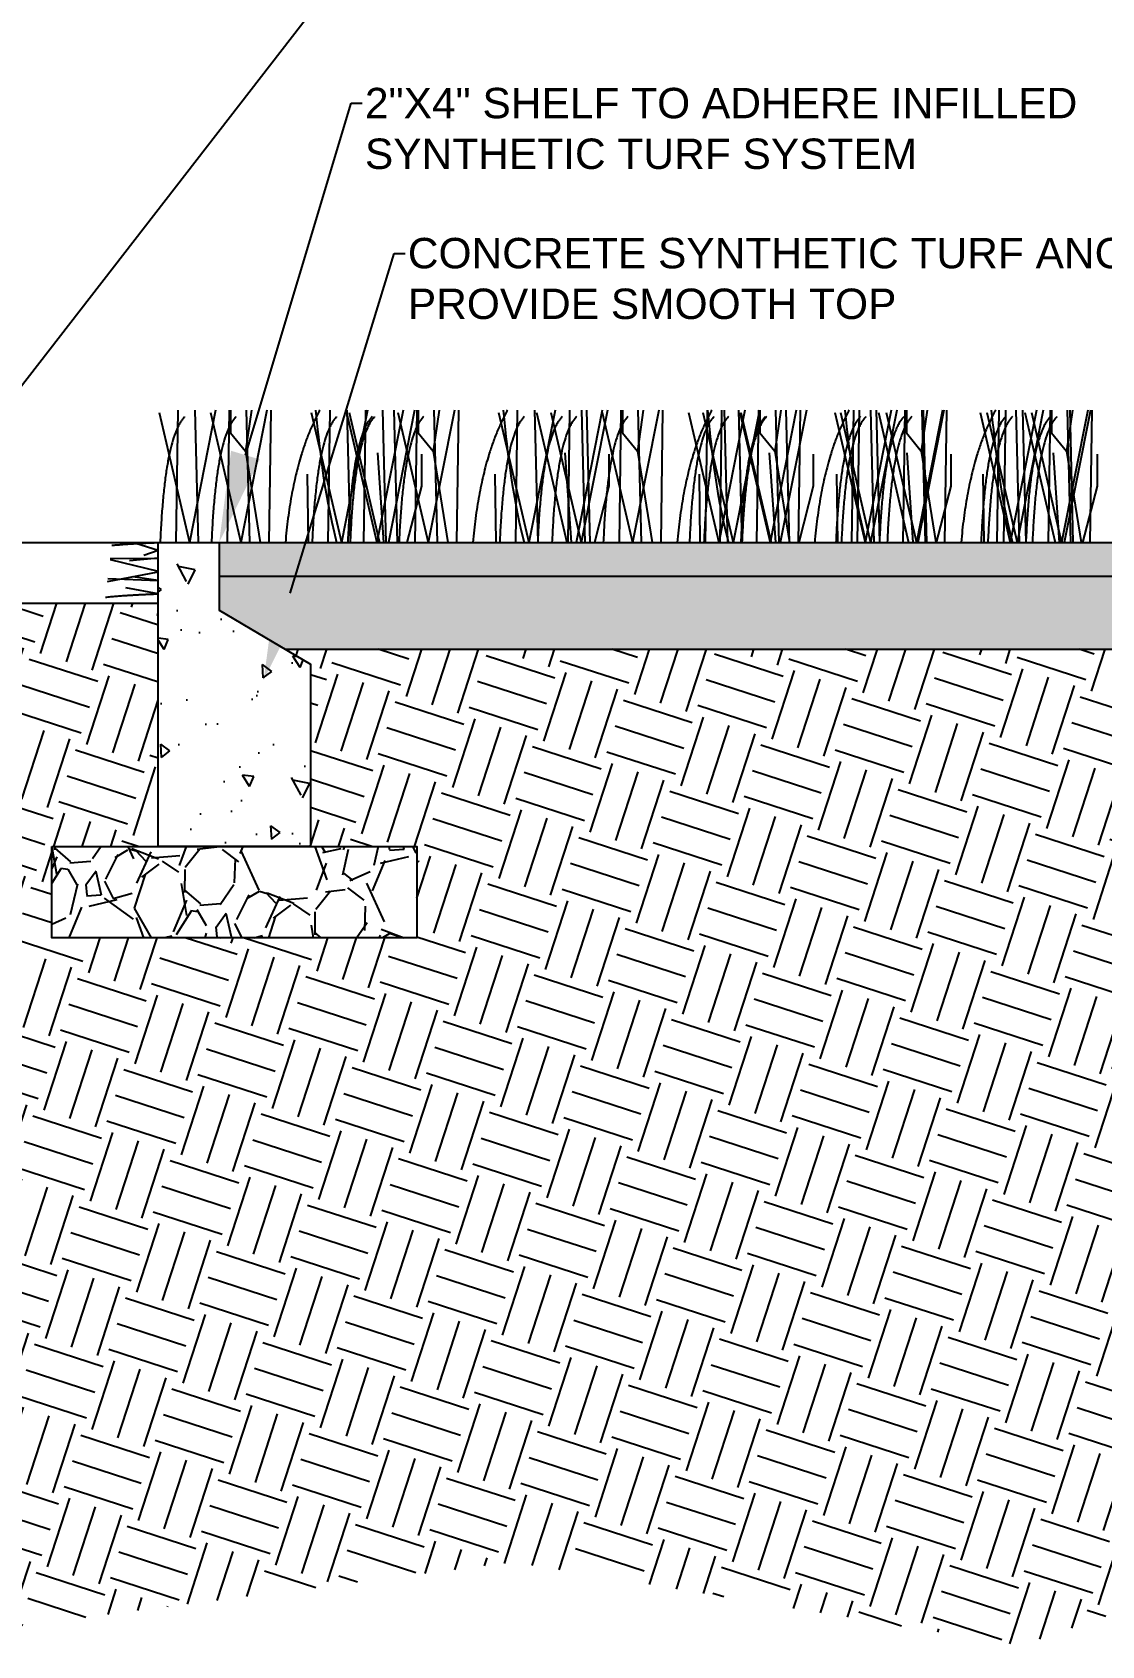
# Model space of a CAD drawing. Header units: inches. Extents: x 0 to 21.9, y 0 to 8.2.
# Drawn here: x 16.453 to 18.445, y 3.244 to 6.249 of the extents above; entities that cross this region are included whole.
import ezdxf
from ezdxf import colors
from ezdxf.entities.mleader import LeaderData, LeaderLine
from ezdxf.math import Vec2, Vec3

# ---------------------------------------------------------------- set-up
doc = ezdxf.new("R2010")
doc.units = ezdxf.units.IN
doc.header["$LTSCALE"] = 0.25
doc.header["$MEASUREMENT"] = 0
doc.layers.add('detail', color=7, linetype='Continuous')
doc.styles.add('Annotative', font='arial.ttf')

msp = doc.modelspace()

# ---------------------------------------------------------------- hatches: boundary and pattern name
at = {"layer": 'detail'}
h = msp.add_hatch(dxfattribs=at)
h.set_pattern_fill('AR-SAND', color=256, angle=90)
h.set_pattern_definition([(127.5, (-10424.12224234795, 921.677400719378), (-0.1091457897436001, -0.003568286799262349), [0, -0.08610107633000613, 0, -0.09629725642171738, 0, -0.09204884805017102]), (97.5, (-10424.12224234795, 921.677400719378), (-0.1598617195899818, 0.1002497889390285), [0, -0.04644926486224013, 0, -0.0776042595869134, 0, -0.02973885860082448]), (57.49999999999999, (-10424.12224234795, 921.6077268220847), (-0.0003205596056195757, 0.17640195140864), [0, -0.0283227224769757, 0, -0.1019618009171125, 0, -0.1331167956417858]), (47.5, (-10424.12224234795, 921.6077268220847), (-0.0497163229009112, 0.1702833791039086), [0, -0.01416136123848785, 0, -0.06684162504566264, 0, -0.0764713506878344])])
h.paths.add_polyline_path([(15.61137426652884, 5.299011315141541), (12.80742474129282, 5.299011315141541), (12.78481660018541, 5.235940193106528), (15.61137426652884, 5.235940193106642)])
h.paths.add_polyline_path([(16.9622633745107, 5.299011315141541), (16.80092861056208, 5.299011315141541), (16.80092861056208, 5.235940193106528), (16.94298368247608, 5.235940193106528)])
h.paths.add_polyline_path([(19.60487813579628, 5.299011315141541), (16.9622633745107, 5.299011315141541), (16.94298368247608, 5.235940193106528), (19.58226999468887, 5.235940193106528)])
h = msp.add_hatch(dxfattribs=at)
h.set_pattern_fill('AR-CONC', color=256, scale=0.59, angle=72)
h.set_pattern_definition([(122, (-10424.12224234795, 921.677400719378), (0.09402157296525296, 0.2215009449327103), [0.02506560939212349, -0.2757217033133584]), (67.00000000000001, (-10424.12224234795, 921.677400719378), (-0.2534145643484543, 0.03358116303169883), [0.02005248751369879, -0.2205773626506867]), (172.45144446, (-10424.11440721715, 921.6958591312351), (-0.1593929891537131, 0.2550821064455987), [0.02130249007001272, -0.2343273907701399]), (118.1842, (-10424.18581251101, 921.6980559174488), (0.1628308437190306, 0.3221293594262565), [0.03759841408818523, -0.4135825549700375]), (168.63563549, (-10424.17224326672, 921.7249000169163), (-0.2130962533668744, 0.397686124676787), [0.03195375315225786, -0.3514912840064202]), (63.18416398999999, (-10424.18581251101, 921.6980559174488), (-0.2130962532704743, 0.3976861244277837), [0.03007873127054819, -0.3308660443102381]), (92.99999999999996, (-10424.15959237121, 921.7246771994609), (0.189618909608687, 0.148146528503899), [0.02506560939212349, -0.2757217033133583]), (38.00000000000001, (-10424.15959237121, 921.7246771994609), (-0.2053609011584746, 0.1522285656828498), [0.02005248751369879, -0.2205773626506867]), (143.45144474, (-10424.14379079552, 921.7370227434167), (-0.01574199180407649, 0.30037509170056), [0.02130248940159648, -0.23432739077014]), (109.5, (-10424.12224234795, 921.677400719378), (-0.1045547617472493, 0.03824496236359817), [0, -0.2179036976488602, 0, -0.2239194439029699, 0, -0.2214128829637575]), (79.5, (-10424.12224234795, 921.677400719378), (-0.09819531717332429, 0.1243501271076018), [0, -0.1276675038372156, 0, -0.2128905757704355, 0, -0.08438755162014908]), (39.5, (-10424.1452728938, 921.6065199875668), (0.06230012513844721, 0.1673465198456542), [0, -0.0835520313070783, 0, -0.2606823376780843, 0, -0.3459054096113042]), (29.49999999999999, (-10424.15560049284, 921.5747349060371), (0.02841067894980217, 0.1957046405852269), [0, -0.1086176406992018, 0, -0.1731198088682663, 0, -0.2456429720428102])])
edge = h.paths.add_edge_path()
edge.add_line((15.72466515643599, 5.185720425233597), (15.72466515643599, 5.298897018455277))
edge.add_spline(control_points=[(15.72466515643599, 5.298897018455221), (15.72296168279671, 5.298955335428871), (15.7212461693466, 5.299011315142336)], knot_values=[0.8484146146022165, 0.8484146146022165, 0.8484146146022165, 0.8559017352187417, 0.8559017352187417, 0.8559017352187417], degree=2, periodic=0)
edge.add_line((15.72124616937207, 5.299011315141541), (15.6113742665283, 5.299011315141541))
edge.add_line((15.61137426652884, 5.299011315141541), (15.61137426652884, 5.172869071071892))
edge.add_line((15.61137426652884, 5.172869071071857), (15.44143793166699, 5.072429535325701))
edge.add_line((15.44143793166721, 5.072429535325653), (15.44143793166721, 4.732556865601945))
edge.add_line((15.44143793166721, 4.732556865601935), (15.72466515643697, 4.732556865601935))
edge.add_line((15.72466515643599, 4.732556865601935), (15.72466515643599, 5.185720425233546))
edge = h.paths.add_edge_path()
edge.add_line((16.97086494542371, 5.072429535325653), (16.80092861056186, 5.172869071071809))
edge.add_line((16.80092861056208, 5.172869071071857), (16.80092861056208, 5.299011315141506))
edge.add_line((16.80092861056208, 5.299011315141541), (16.69105670771831, 5.299011315141541))
edge.add_spline(control_points=[(16.6910567077425, 5.299011315142336), (16.6893411942924, 5.298955335428871), (16.68763772065311, 5.298897018455221)], knot_values=[0.8484146146022165, 0.8484146146022165, 0.8484146146022165, 0.8559017352187417, 0.8559017352187417, 0.8559017352187417], degree=2, periodic=0)
edge.add_line((16.68763772065311, 5.298897018455221), (16.68763772065311, 5.18572042523354))
edge.add_line((16.68763772065311, 5.185720425233597), (16.68763772065311, 4.732556865601985))
edge.add_line((16.68763772065311, 4.732556865601935), (16.97086494542287, 4.732556865601935))
edge.add_line((16.97086494542371, 4.732556865601935), (16.97086494542371, 5.072429535325643))
h = msp.add_hatch(dxfattribs=at)
h.set_pattern_fill('GRAVEL', color=252, scale=4.5, angle=26)
h.set_pattern_definition([(254.012787504, (-10424.06902833964, 921.9869621692877), (-0.8271681813587778, -2.955902073254729), [0.03429383212046162, -3.395095509633054]), (210.969740728, (-10424.07847366015, 921.9539946542749), (2.637537009435456, 1.570019996937036), [0.05884929263532983, -5.82607812570259]), (158.510447078, (-10424.12893333385, 921.923711682126), (3.520237059265695, -1.402745349473746), [0.04149539411923729, -4.108049267843034]), (293.273689006, (-10424.19034923223, 921.8228553360605), (-2.005748930800104, 4.693875759703875), [0.05359061275302974, -5.305469653543354]), (318.833654178, (-10424.16917431513, 921.773625511973), (-2.486446593079449, 2.19056589346833), [0.05254983767016834, -5.202441099323014]), (23.27368900599996, (-10424.1296146552, 921.7390346709756), (-4.693875759703878, -2.005748930800102), [0.05359061275302975, -5.305469653543355]), (63.69424046669999, (-10424.08038483111, 921.7602095880735), (-1.860958647545002, -3.743722617249248), [0.07087084386795968, -7.016207820045616]), (98.25532837489996, (-10424.04897764075, 921.8237411297878), (-0.854594594570047, 5.822545731725794), [0.06690937299782755, -6.624030347565419]), (147.429565615, (-10424.05858480358, 921.889957214366), (-3.285509319178049, 2.084444205528565), [0.05377210475866221, -5.323444261881527]), (201.2363583090001, (-10424.10390023519, 921.9189047055033), (2.631915918383433, 1.000063919874026), [0.06138916109617508, -3.008067511822329]), (248.397437798, (-10424.16112068654, 921.896668571526), (-1.520109219517604, -3.861086487293063), [0.07938949743008214, -7.859566109603925]), (164.814074834, (-10423.96241622189, 921.9311896207719), (-2.274203217199951, 0.5924404412711225), [0.02709660349822495, -2.682575424196607]), (197.46923439, (-10423.98856674834, 921.938287663885), (3.201871995446425, 0.9944428288220044), [0.05155112183018522, -5.10357340268474]), (251, (-10424.03774036152, 921.9228123075578), (0.111742778991778, -0.2291066490355888), [0.03604884961874742, -0.3244405546336688]), (229.198590514, (-10424.06718696043, 921.9424831109126), (0.9220476871944501, 1.016927193030129), [0.01941301708561364, -1.921881836039373]), (317.801409486, (-10424.07987214249, 921.9277879169122), (-0.5643349860109, 0.5755771681150857), [0.02745397961043942, -1.345248775316782]), (56.96375653209999, (-10424.05953359863, 921.9093469631682), (0.463834389123256, 0.7934416350465662), [0.04459018968157395, -1.441745700967117]), (187.565051177, (-10424.03522445139, 921.9467279784302), (0.569956077062994, -0.005621091052026511), [0.03224312539951621, -0.7738356876772908]), (42.389540334, (-10424.21275399894, 921.8629771050969), (1.955838153380673, 1.804747737024674), [0.04516907780628084, -4.471750210911097]), (96.34617594189994, (-10424.17939300755, 921.8934287099772), (0.3127439727673242, -2.967144255359703), [0.03789435821534714, -3.751533496870272]), (319.198590514, (-10424.05757300719, 921.9925493082374), (-1.016927193030128, 0.9220476871944511), [0.03882577926672498, -1.902469073858262]), (9.610459666000029, (-10424.02818261919, 921.9671789441119), (-2.626294827331396, -0.4301078428110292), [0.04516907780628085, -4.471750210910996]), (5.443954780000027, (-10424.14347347596, 921.7209309826948), (-1.369018803161603, -0.1005005968877178), [0.04355808135179045, -2.134346940936025]), (320.775140569, (-10424.10011184538, 921.7250634283914), (-2.374703814087664, 1.961459244432718), [0.03649671682927583, -3.613180335222193]), (92.80140948639998, (-10423.9435391617, 921.7645600869917), (-0.1005005968877204, 1.369018803161583), [0.03882577926672498, -1.902469073858262]), (43.3540246363, (-10423.94543675182, 921.8033395845962), (-2.531415321495711, -2.369082723035618), [0.04272989662384123, -4.230248196725717]), (95.44395478039998, (-10424.05580141973, 921.7098061252857), (0.1005005968877127, -1.369018803161582), [0.02177904067589523, -2.156125981611921]), (127.309932474, (-10423.95728556065, 921.7578555202522), (-0.6760777650027396, 0.8046838171506381), [0.01299758057190892, -1.286765450721643]), (191.963756532, (-10423.96516376609, 921.768193424914), (0.799062726098589, 0.1061216879397475), [0.05254983767016834, -0.9984483497284783]), (212.009005957, (-10424.01657223484, 921.7573002015674), (2.179323711364269, 1.346534438953461), [0.04869950516303587, -4.821244173210735]), (329.690067526, (-10424.04947674853, 921.888727364755), (-0.4525922070191708, 0.3464705190794209), [0.0367628371296695, -0.8823084162335842]), (19.15722658699996, (-10424.01773908312, 921.8701739891901), (4.118298591588851, 1.441413944789135), [0.06418342425030858, -6.354147944050072]), (86.9453959009, (-10423.95711013749, 921.891236484467), (-0.134227143199915, -2.050717659216363), [0.02624394793805559, -2.598158528940793]), (116, (-10423.95571165515, 921.9174432218298), (-0.3408494280273898, 0.1173638700438187), [0.01529427013756687, -0.2396102321552143]), (146.256437164, (-10424.02450665119, 921.7619385454586), (1.698626049084919, -1.156775427282088), [0.03541235307652233, -3.505834167684519]), (74.0127875042, (-10424.0539532501, 921.7816093488135), (0.8271681813587667, 2.955902073254716), [0.0685876642409232, -3.36080167751259]), (25.99999999999999, (-10424.03506260908, 921.8475443788392), (0.1173638700438187, 0.3408494280273897), [0.06627517059612315, -0.1886293316966582]), (351.3048464690001, (-10423.97549488033, 921.876597501377), (3.073265943298553, -0.4863187533313181), [0.04030397047552083, -3.990090094908514]), (280.0546040990001, (-10423.93565416584, 921.8705044642328), (0.2178644669315299, -1.028169375134207), [0.03711460534283354, -1.818618182620968]), (233.645975364, (-10423.92917444275, 921.833959822208), (-3.235598541758608, -4.414179291199972), [0.06042893583603819, -5.982474635502111]), (201.42607874, (-10423.96499513335, 921.7852921072259), (-3.09012921645463, -1.223549477857602), [0.06392979427052725, -6.329042599449244])])
h.paths.add_polyline_path([(15.61137426652884, 5.172869071071857), (15.61137426652884, 5.235940193106642), (12.78481660018541, 5.235940193106528), (12.73611169046443, 5.100065541128372), (15.48819602847969, 5.100065541128372)])
h.paths.add_polyline_path([(19.58226999468887, 5.235940193106528), (16.80092861056208, 5.235940193106528), (16.80092861056208, 5.172869071071857), (16.92410684860941, 5.100065541128372), (19.53356508496789, 5.100065541128372)])
h = msp.add_hatch(dxfattribs=at)
h.set_pattern_fill('EARTH', color=22, scale=9.5, angle=72)
h.set_pattern_definition([(72, (-10424.12224234795, 921.677400719378), (-0.08637545919333173, 0.1695213836306643), [0.1345329317656345, -0.1345329317656345]), (72, (-10424.17022300598, 921.6929905802101), (-0.08637545919333173, 0.1695213836306643), [0.1345329317656345, -0.1345329317656345]), (72, (-10424.21820366401, 921.708580441042), (-0.08637545919333173, 0.1695213836306643), [0.1345329317656345, -0.1345329317656345]), (162, (-10424.22900059641, 921.7297706139959), (-0.1695213836306643, -0.08637545919333167), [0.1345329317656346, -0.1345329317656346]), (162, (-10424.21341073558, 921.7777512720254), (-0.1695213836306643, -0.08637545919333167), [0.1345329317656346, -0.1345329317656346]), (162, (-10424.19782087475, 921.8257319300549), (-0.1695213836306643, -0.08637545919333167), [0.1345329317656346, -0.1345329317656346])])
h.paths.add_polyline_path([(19.51323891793207, 5.043360562351579), (19.38298050905676, 5.100065541128372), (16.92410684860941, 5.100065541128372), (16.97086494542371, 5.072429535325653), (16.97086494542371, 4.732556865601935), (17.16912400276259, 4.732556865601935), (17.16912400276259, 4.562620530740076), (16.48937866331424, 4.562620530740076), (16.48937866331424, 4.732556865601935), (16.68763772065311, 4.732556865601935), (16.68763772065311, 5.185720425233597), (15.72466515643599, 5.185720425233597), (15.72466515643599, 4.732556865601935), (15.92292421377486, 4.732556865601935), (15.92292421377486, 4.562620530740076), (15.24317887432834, 4.562620530740076), (15.24317887432834, 4.732556865601935), (15.44143793166721, 4.732556865601935), (15.44143793166721, 5.072429535325653), (15.48819602847969, 5.100065541128372), (12.73611169046443, 5.100065541128372), (12.28518917283826, 3.842103243264517), (12.99074876634721, 3.313518654934995), (14.50428070532642, 3.399332062680827), (15.32544905392523, 3.399332062680827), (16.35057009657929, 3.27061066338453), (17.34885765938041, 3.399332062680827), (18.29347319381621, 3.243793490585034), (18.89290860270329, 3.448051620251334), (19.08684485922412, 3.566212538125313), (18.85036774643912, 3.745813902013509), (19.08264256734172, 3.842103243264517)])
h = msp.add_hatch(dxfattribs=at)
h.set_pattern_fill('GRAVEL', color=252, scale=4.5, angle=72)
h.set_pattern_definition([(300.012787504, (-10424.30795666322, 921.9307191258449), (1.551698706237442, -2.64835711186861), [0.03429383212046162, -3.395095509633054]), (256.969740728, (-10424.29080308851, 921.9010235706154), (0.7028092898753533, 2.987912878413424), [0.05884929263532982, -5.826078125702588]), (204.510447078, (-10424.30407157608, 921.8436895989265), (3.454412698835296, 1.557817824722536), [0.04149539411923729, -4.108049267843034]), (339.273689006, (-10424.27418466012, 921.7294499938426), (-4.769801935619298, 1.817825050961673), [0.05359061275302976, -5.305469653543357]), (4.833654178000018, (-10424.22406235489, 921.7104840451016), (-3.302992171018063, -0.2669050618787214), [0.05254983767016832, -5.202441099323011]), (69.27368900599996, (-10424.17169933733, 921.7149120657378), (-1.817825050961674, -4.769801935619296), [0.05359061275302975, -5.305469653543356]), (109.6942404667, (-10424.15273338858, 921.7650343709735), (1.400278178420176, -3.939269874712362), [0.07087084386795968, -7.016207820045617]), (144.2553283749, (-10424.17661688744, 921.8317595302557), (-4.782040172589396, 3.429936224895122), [0.06690937299782758, -6.624030347565423]), (193.429565615, (-10424.23092244857, 921.8708462730785), (-3.78173022841005, -0.9154210025431427), [0.05377210475866222, -5.323444261881529]), (247.2363583090001, (-10424.28322427495, 921.8583576965725), (1.10889664260126, 2.587944644172584), [0.0613891610961751, -3.008067511822329]), (294.397437798, (-10424.30697760426, 921.8017502319303), (1.721476589509859, -3.775611109924987), [0.07938949743008214, -7.859566109603926]), (210.814074834, (-10424.19377824932, 921.9686665976703), (-2.005960289689239, -1.224381176662723), [0.02709660349822495, -2.682575424196607]), (243.46923439, (-10424.21704983633, 921.9547861982558), (1.508864876842087, 2.994031996898478), [0.05155112183018521, -5.103573402684739]), (297, (-10424.2400766586, 921.9086635753627), (0.2424285879385063, -0.07876982315115191), [0.03604884961874742, -0.3244405546336688]), (275.198590514, (-10424.27468197677, 921.9011459529851), (-0.09100806012125413, 1.369682585994922), [0.01941301708561363, -1.921881836039372]), (3.80140948600003, (-10424.27292300675, 921.8818128571348), (-0.806055586966725, -0.006119118484966352), [0.02745397961043942, -1.345248775316782]), (102.9637565320999, (-10424.24552935504, 921.8836330183373), (-0.2485477064235645, 0.8848254101178933), [0.04459018968157393, -1.441745700967117]), (233.565051177, (-10424.25553245448, 921.9270865906117), (0.3999682342408322, 0.4060873527258925), [0.0322431253995162, -0.7738356876772907]), (88.389540334, (-10424.31860950418, 921.7412042761305), (0.0604124676959909, 2.660595348838692), [0.04516907780628083, -4.471750210911095]), (142.3461759419, (-10424.31734006364, 921.7863556272376), (2.351635174719847, -1.836182406417383), [0.03789435821534715, -3.751533496870273]), (5.19859051400002, (-10424.30401817206, 921.9428405552419), (-1.369682585994923, -0.0910080601212527), [0.03882577926672497, -1.902469073858261]), (55.61045966600003, (-10424.26535198036, 921.9463584952771), (-1.514983995327148, -2.187976409931742), [0.04516907780628083, -4.471750210910993]), (51.44395478000002, (-10424.16830377966, 921.6923669857767), (-0.8787062916328398, -1.054603293390305), [0.04355808135179046, -2.134346940936025]), (6.775140568999983, (-10424.14115489268, 921.7264293704578), (-3.060563583079535, -0.345674885029885), [0.03649671682927583, -3.613180335222193]), (138.8014094864, (-10424.06080188589, 921.8664950179701), (-1.054603293390293, 0.878706291632824), [0.03882577926672498, -1.902469073858262]), (89.3540246363, (-10424.09001569882, 921.8920685084876), (-0.0542933492109602, -3.466650935805413), [0.04272989662384123, -4.230248196725717]), (141.4439547804, (-10424.09939909924, 921.7477050098802), (1.054603293390287, -0.8787062916328291), [0.02177904067589523, -2.156125981611921]), (173.309932474, (-10424.06552807528, 921.8519493026938), (-1.048484174905248, 0.07265070466611592), [0.01299758057190892, -1.286765450721644]), (237.963756532, (-10424.07843720291, 921.8534635079719), (0.4787380573919912, 0.6485159406644002), [0.05254983767016833, -0.9984483497284781]), (258.009005957, (-10424.10631259694, 921.8089162815418), (0.545269643573057, 2.503055702536392), [0.04869950516303587, -4.821244173210735]), (15.69006752599999, (-10424.22371078212, 921.8765437342537), (-0.5636269990281979, -0.08488894163620621), [0.03676283712966949, -0.882308416233584]), (65.15722658699995, (-10424.18831776572, 921.8864856425106), (1.823944169446731, 3.963746348652567), [0.06418342425030857, -6.354147944050071]), (132.9453959009, (-10424.16135245229, 921.9447296948007), (1.381920822965026, -1.521103113812182), [0.02624394793805559, -2.598158528940793]), (162, (-10424.17923253405, 921.9639404082812), (-0.3211984110896797, -0.1636587647873653), [0.01529427013756688, -0.2396102321552144]), (192.256437164, (-10424.11516085104, 921.8064308044776), (2.01207940817429, 0.4183255896959914), [0.03541235307652234, -3.50583416768452]), (120.0127875042, (-10424.14976616921, 921.7989131821), (-1.55169870623744, 2.648357111868592), [0.06858766424092323, -3.360801677512591]), (72, (-10424.18407331863, 921.8583042925592), (-0.1636587647873654, 0.3211984110896797), [0.06627517059612309, -0.188629331696658]), (37.30484646900003, (-10424.16359316461, 921.9213357254232), (2.484698347081198, 1.872897117327172), [0.04030397047552082, -3.990090094908513]), (326.054604099, (-10424.13153451469, 921.9457621577716), (0.8909445286029313, -0.5575078805431607), [0.03711460534283354, -1.818618182620968]), (279.645975364, (-10424.1007453053, 921.9250372390129), (0.9276592395132549, -5.393841402343491), [0.06042893583603817, -5.98247463550211]), (247.42607874, (-10424.09061982349, 921.8654625549992), (-1.266436288903563, -3.072801820049625), [0.06392979427052724, -6.329042599449243])])
h.paths.add_polyline_path([(15.92292421377486, 4.732556865601935), (15.24317887432834, 4.732556865601935), (15.24317887432834, 4.562620530740076), (15.92292421377486, 4.562620530740076)])
h.paths.add_polyline_path([(17.16912400276259, 4.732556865601935), (16.48937866331424, 4.732556865601935), (16.48937866331424, 4.562620530740076), (17.16912400276259, 4.562620530740076)])

# ---------------------------------------------------------------- linework, layer by layer
at = {"color": 34}
for p, q in [((16.68909157806728, 5.541386357052005), (16.74550142247925, 5.299011315141541)), ((16.7239209116119, 5.545631181790526), (16.72037350543131, 5.299011315141655)), ((16.79421403138211, 5.545631181790526), (16.74550142247925, 5.299011315141541)), ((16.79421403138211, 5.545631181790526), (16.74550142247925, 5.299011315141541)), ((16.75564531442568, 5.545631181790526), (16.76181870735989, 5.299011315141541)), ((16.75564531442568, 5.545631181790526), (16.76181870735989, 5.299011315141541)), ((16.78467634454636, 5.541386357052005), (16.84108618896015, 5.299011315141541)), ((16.81950567809098, 5.545631181790526), (16.81595827191039, 5.299011315141655)), ((16.82229138273168, 5.545631181790526), (16.82229138273168, 5.503107151391958)), ((16.82229138273168, 5.545631181790526), (16.82229138273168, 5.503107151391958)), ((16.88979879786119, 5.545631181790526), (16.84108618896015, 5.299011315141541)), ((16.88979879786119, 5.545631181790526), (16.84108618896015, 5.299011315141541)), ((16.8611671034373, 5.54563118179064), (16.85003403768268, 5.468783879210804)), ((16.8611671034373, 5.54563118179064), (16.85003403768268, 5.468783879210804)), ((16.85123008090657, 5.545631181790526), (16.85740347383897, 5.299011315141541)), ((16.85123008090657, 5.545631181790526), (16.85740347383897, 5.299011315141541)), ((16.89716875447037, 5.545631181790526), (16.8936213482916, 5.299011315141541)), ((16.89716875447037, 5.545631181790526), (16.8936213482916, 5.299011315141541)), ((16.97213759926443, 5.541386357052005), (17.02854744367822, 5.299011315141541)), ((17.00696693280723, 5.545631181790526), (17.00341952662846, 5.299011315141655)), ((17.07726005258108, 5.545631181790526), (17.02854744367822, 5.299011315141541)), ((17.07726005258108, 5.545631181790526), (17.02854744367822, 5.299011315141541)), ((17.03842624735033, 5.541386357052005), (17.0948360917623, 5.299011315141541)), ((17.03869133562465, 5.545631181790526), (17.04486472855704, 5.299011315141541)), ((17.03869133562465, 5.545631181790526), (17.04486472855704, 5.299011315141541)), ((17.04289959888182, 5.541386357051891), (17.09930944329561, 5.299011315141428)), ((17.04289959888182, 5.541386357051891), (17.09930944329561, 5.299011315141428)), ((17.07325558089495, 5.545631181790526), (17.06970817471436, 5.299011315141655)), ((17.14354870066335, 5.545631181790526), (17.0948360917623, 5.299011315141541)), ((17.14354870066335, 5.545631181790526), (17.0948360917623, 5.299011315141541)), ((17.10497998370873, 5.545631181790526), (17.11115337664295, 5.299011315141541)), ((17.10497998370873, 5.545631181790526), (17.11115337664295, 5.299011315141541)), ((17.16504859643599, 5.545631181790526), (17.11633598753313, 5.299011315141541)), ((17.12647987947956, 5.545631181790526), (17.13265327241378, 5.299011315141541)), ((17.13401101382941, 5.541386357052005), (17.1904208582432, 5.299011315141541)), ((17.16884034737221, 5.545631181790526), (17.16529294119344, 5.299011315141655)), ((17.17162605201473, 5.545631181790526), (17.17162605201473, 5.503107151391958)), ((17.17162605201473, 5.545631181790526), (17.17162605201473, 5.503107151391958)), ((17.23913346714424, 5.545631181790526), (17.1904208582432, 5.299011315141541)), ((17.23913346714424, 5.545631181790526), (17.1904208582432, 5.299011315141541)), ((17.21050177271853, 5.54563118179064), (17.19936870696573, 5.468783879210804)), ((17.21050177271853, 5.54563118179064), (17.19936870696573, 5.468783879210804)), ((17.20056475018963, 5.545631181790526), (17.20673814312202, 5.299011315141541)), ((17.20056475018963, 5.545631181790526), (17.20673814312202, 5.299011315141541)), ((17.24650342375524, 5.545631181790526), (17.24295601757466, 5.299011315141541)), ((17.24650342375524, 5.545631181790526), (17.24295601757466, 5.299011315141541)), ((17.32147226854748, 5.541386357052005), (17.37788211296127, 5.299011315141541)), ((17.35630160209028, 5.545631181790526), (17.35275419591152, 5.299011315141655)), ((17.42659472186413, 5.545631181790526), (17.37788211296127, 5.299011315141541)), ((17.42659472186413, 5.545631181790526), (17.37788211296127, 5.299011315141541)), ((17.3880260049077, 5.545631181790526), (17.3941993978401, 5.299011315141541)), ((17.3880260049077, 5.545631181790526), (17.3941993978401, 5.299011315141541)), ((17.39223426816487, 5.541386357051891), (17.44864411257866, 5.299011315141428)), ((17.39223426816487, 5.541386357051891), (17.44864411257866, 5.299011315141428)), ((17.41889832708829, 5.541386357052005), (17.47530817150208, 5.299011315141541)), ((17.45372766063109, 5.545631181790526), (17.45018025445232, 5.299011315141655)), ((17.51438326571723, 5.545631181790526), (17.46567065681619, 5.299011315141541)), ((17.52402078040312, 5.545631181790526), (17.47530817150208, 5.299011315141541)), ((17.52402078040312, 5.545631181790526), (17.47530817150208, 5.299011315141541)), ((17.47581454876261, 5.545631181790526), (17.48198794169683, 5.299011315141541)), ((17.48545206344851, 5.545631181790526), (17.4916254563809, 5.299011315141541)), ((17.48545206344851, 5.545631181790526), (17.4916254563809, 5.299011315141541)), ((17.51448309356918, 5.541386357052005), (17.57089293798116, 5.299011315141541)), ((17.54931242711199, 5.545631181790526), (17.54576502093322, 5.299011315141655)), ((17.55209813175451, 5.545631181790526), (17.55209813175269, 5.503107151391958)), ((17.55209813175451, 5.545631181790526), (17.55209813175269, 5.503107151391958)), ((17.6196055468822, 5.545631181790526), (17.57089293798116, 5.299011315141541)), ((17.6196055468822, 5.545631181790526), (17.57089293798116, 5.299011315141541)), ((17.5909738524583, 5.54563118179064), (17.57984078670368, 5.468783879210804)), ((17.5909738524583, 5.54563118179064), (17.57984078670368, 5.468783879210804)), ((17.58103682992758, 5.545631181790526), (17.5872102228618, 5.299011315141541)), ((17.58103682992758, 5.545631181790526), (17.5872102228618, 5.299011315141541)), ((17.6269755034932, 5.545631181790526), (17.62342809731443, 5.299011315141541)), ((17.6269755034932, 5.545631181790526), (17.62342809731443, 5.299011315141541)), ((16.82229138273168, 5.503107151391958), (16.85003403768268, 5.468783879210804)), ((16.82229138273168, 5.503107151391958), (16.85003403768268, 5.468783879210804)), ((17.17162605201473, 5.503107151391958), (17.19936870696573, 5.468783879210804)), ((17.17162605201473, 5.503107151391958), (17.19936870696573, 5.468783879210804)), ((17.55209813175269, 5.503107151391958), (17.57984078670368, 5.468783879210804)), ((17.55209813175269, 5.503107151391958), (17.57984078670368, 5.468783879210804)), ((16.85003403768268, 5.468783879210804), (16.87749015611324, 5.299011315141541)), ((16.85003403768268, 5.468783879210804), (16.87749015611324, 5.299011315141541)), ((17.09574036224102, 5.466144563100301), (17.10716997842017, 5.299011315141541)), ((17.17764247042713, 5.463505246990138), (17.17764247042713, 5.404102390387237)), ((17.19936870696573, 5.468783879210804), (17.22682482539447, 5.299011315141541)), ((17.19936870696573, 5.468783879210804), (17.22682482539447, 5.299011315141541)), ((17.44507503152407, 5.466144563100301), (17.45650464770323, 5.299011315141541)), ((17.52697713971018, 5.463505246990138), (17.52697713971018, 5.404102390387237)), ((17.57984078670368, 5.468783879210804), (17.60729690513425, 5.299011315141541)), ((17.57984078670368, 5.468783879210804), (17.60729690513425, 5.299011315141541)), ((16.96496072711805, 5.42654265869848), (16.96663060425225, 5.299011315141541)), ((16.96496072711805, 5.42654265869848), (16.96663060425225, 5.299011315141541)), ((17.31429539640111, 5.42654265869848), (17.31596527353348, 5.299011315141541)), ((17.31429539640111, 5.42654265869848), (17.31596527353348, 5.299011315141541)), ((17.17764247042713, 5.404102390387237), (17.1505383126382, 5.299011315141541)), ((17.52697713971018, 5.404102390387237), (17.49987298192126, 5.299011315141541)), ((16.59771152223537, 5.267113222479423), (16.68763772065311, 5.245272649679322)), ((16.59796120905547, 5.269251165092982), (16.68763772065311, 5.269680831986278)), ((16.59294070297027, 5.226263097433133), (16.68763772065311, 5.244025747779546)), ((16.59294070297027, 5.226263097433133), (16.68763772065311, 5.244025747779546)), ((16.59356462841923, 5.231605457123663), (16.68763772065311, 5.228347472639342)), ((16.59356462841923, 5.231605457123663), (16.68763772065311, 5.228347472639342))]:
    msp.add_line(p, q, dxfattribs=at)
for p, q in [((17.67495614506105, 5.541386357052005), (17.73136598947302, 5.299011315141541)), ((17.70194434828544, 5.541386357052005), (17.75835419269923, 5.299011315141541)), ((17.70978547860385, 5.545631181790526), (17.70623807242508, 5.299011315141655)), ((17.78007859837406, 5.545631181790526), (17.73136598947302, 5.299011315141541)), ((17.78007859837406, 5.545631181790526), (17.73136598947302, 5.299011315141541)), ((17.73677368183006, 5.545631181790526), (17.73322627564947, 5.299011315141655)), ((17.74150988141945, 5.545631181790526), (17.74768327435366, 5.299011315141541)), ((17.74150988141945, 5.545631181790526), (17.74768327435366, 5.299011315141541)), ((17.80706680160027, 5.545631181790526), (17.75835419269923, 5.299011315141541)), ((17.80706680160027, 5.545631181790526), (17.75835419269923, 5.299011315141541)), ((17.76849808464566, 5.545631181790526), (17.77467147757805, 5.299011315141541)), ((17.76849808464566, 5.545631181790526), (17.77467147757805, 5.299011315141541)), ((17.77054091154012, 5.541386357052005), (17.82695075595392, 5.299011315141541)), ((17.77270634790464, 5.541386357051891), (17.82911619231662, 5.299011315141428)), ((17.77270634790464, 5.541386357051891), (17.82911619231662, 5.299011315141428)), ((17.80537024508475, 5.545631181790526), (17.80182283890416, 5.299011315141655)), ((17.80815594972727, 5.545631181790526), (17.80815594972545, 5.503107151391958)), ((17.80815594972727, 5.545631181790526), (17.80815594972545, 5.503107151391958)), ((17.87566336485496, 5.545631181790526), (17.82695075595392, 5.299011315141541)), ((17.87566336485496, 5.545631181790526), (17.82695075595392, 5.299011315141541)), ((17.84703167042925, 5.54563118179064), (17.83589860467644, 5.468783879210804)), ((17.84703167042925, 5.54563118179064), (17.83589860467644, 5.468783879210804)), ((17.83709464790034, 5.545631181790526), (17.84326804083274, 5.299011315141541)), ((17.83709464790034, 5.545631181790526), (17.84326804083274, 5.299011315141541)), ((17.89485534545882, 5.545631181790526), (17.84614273655596, 5.299011315141541)), ((17.85628662850057, 5.545631181790526), (17.86246002143479, 5.299011315141541)), ((17.88303332146596, 5.545631181790526), (17.87948591528537, 5.299011315141541)), ((17.88303332146596, 5.545631181790526), (17.87948591528537, 5.299011315141541)), ((17.94771986063414, 5.541386357052005), (18.00412970504793, 5.299011315141541)), ((17.9580021662582, 5.541386357052005), (18.01441201067199, 5.299011315141541)), ((17.98254919417876, 5.545631181790526), (17.97900178799817, 5.299011315141655)), ((17.992831499801, 5.545631181790526), (17.98928409362223, 5.299011315141655)), ((18.05284231394897, 5.545631181790526), (18.00412970504793, 5.299011315141541)), ((18.05284231394897, 5.545631181790526), (18.00412970504793, 5.299011315141541)), ((18.01427359699254, 5.545631181790526), (18.02044698992675, 5.299011315141541)), ((18.01427359699254, 5.545631181790526), (18.02044698992675, 5.299011315141541)), ((18.06312461957303, 5.545631181790526), (18.01441201067199, 5.299011315141541)), ((18.06312461957303, 5.545631181790526), (18.01441201067199, 5.299011315141541)), ((18.0245559026166, 5.545631181790526), (18.03072929555081, 5.299011315141541)), ((18.0245559026166, 5.545631181790526), (18.03072929555081, 5.299011315141541)), ((18.02876416587559, 5.541386357051891), (18.08517401028938, 5.299011315141428)), ((18.02876416587559, 5.541386357051891), (18.08517401028938, 5.299011315141428)), ((18.04330462711322, 5.541386357052005), (18.09971447152701, 5.299011315141541)), ((18.07813396065602, 5.545631181790526), (18.07458655447725, 5.299011315141655)), ((18.08091966530036, 5.545631181790526), (18.08091966529854, 5.503107151391958)), ((18.08091966530036, 5.545631181790526), (18.08091966529854, 5.503107151391958)), ((18.14842708042987, 5.545631181790526), (18.09971447152701, 5.299011315141541)), ((18.14842708042987, 5.545631181790526), (18.09971447152701, 5.299011315141541)), ((18.15091316342976, 5.545631181790526), (18.1022005545269, 5.299011315141541)), ((18.11979538600234, 5.54563118179064), (18.10866232024954, 5.468783879210804)), ((18.11979538600234, 5.54563118179064), (18.10866232024954, 5.468783879210804)), ((18.10985836347344, 5.545631181790526), (18.11603175640583, 5.299011315141541)), ((18.10985836347344, 5.545631181790526), (18.11603175640583, 5.299011315141541)), ((18.11234444647333, 5.545631181790526), (18.11851783940755, 5.299011315141541)), ((18.15579703703905, 5.545631181790526), (18.15224963086028, 5.299011315141541)), ((18.15579703703905, 5.545631181790526), (18.15224963086028, 5.299011315141541)), ((18.21812796341645, 5.541386357052005), (18.27453780783024, 5.299011315141541)), ((18.23076588183129, 5.541386357052005), (18.28717572624508, 5.299011315141541)), ((18.25295729696107, 5.545631181790526), (18.24940989078048, 5.299011315141655)), ((18.26559521537409, 5.545631181790526), (18.26204780919532, 5.299011315141655)), ((18.32325041673128, 5.545631181790526), (18.27453780783024, 5.299011315141541)), ((18.32325041673128, 5.545631181790526), (18.27453780783024, 5.299011315141541)), ((18.28468169977849, 5.545631181790526), (18.29085509270907, 5.299011315141541)), ((18.28468169977849, 5.545631181790526), (18.29085509270907, 5.299011315141541)), ((18.33588833514612, 5.545631181790526), (18.28717572624508, 5.299011315141541)), ((18.33588833514612, 5.545631181790526), (18.28717572624508, 5.299011315141541)), ((18.29731961819151, 5.545631181790526), (18.3034930111239, 5.299011315141541)), ((18.29731961819151, 5.545631181790526), (18.3034930111239, 5.299011315141541)), ((18.30152788144868, 5.541386357051891), (18.35793772586247, 5.299011315141428)), ((18.30152788144868, 5.541386357051891), (18.35793772586247, 5.299011315141428)), ((18.31371272989735, 5.541386357052005), (18.37012257430932, 5.299011315141541)), ((18.34854206344197, 5.545631181790526), (18.34499465726138, 5.299011315141655)), ((18.35132776808085, 5.545631181790526), (18.35132776808085, 5.503107151391958)), ((18.35132776808085, 5.545631181790526), (18.35132776808085, 5.503107151391958)), ((18.41883518321218, 5.545631181790526), (18.37012257430932, 5.299011315141541)), ((18.41883518321218, 5.545631181790526), (18.37012257430932, 5.299011315141541)), ((18.42367687900285, 5.545631181790526), (18.37496427009999, 5.299011315141541)), ((18.39020348878647, 5.54563118179064), (18.37907042303185, 5.468783879210804)), ((18.39020348878647, 5.54563118179064), (18.37907042303185, 5.468783879210804)), ((18.38026646625575, 5.545631181790526), (18.38643985918996, 5.299011315141541)), ((18.38026646625575, 5.545631181790526), (18.38643985918996, 5.299011315141541)), ((18.38510816204642, 5.545631181790526), (18.39128155498064, 5.299011315141541)), ((18.42620513982136, 5.545631181790526), (18.42265773364259, 5.299011315141541)), ((18.42620513982136, 5.545631181790526), (18.42265773364259, 5.299011315141541)), ((17.80815594972545, 5.503107151391958), (17.83589860467644, 5.468783879210804)), ((17.80815594972545, 5.503107151391958), (17.83589860467644, 5.468783879210804)), ((18.08091966529854, 5.503107151391958), (18.10866232024954, 5.468783879210804)), ((18.08091966529854, 5.503107151391958), (18.10866232024954, 5.468783879210804)), ((18.35132776808085, 5.503107151391958), (18.37907042303185, 5.468783879210804)), ((18.35132776808085, 5.503107151391958), (18.37907042303185, 5.468783879210804)), ((17.82554711126203, 5.466144563100301), (17.83697672744118, 5.299011315141541)), ((17.83589860467644, 5.468783879210804), (17.86335472310519, 5.299011315141541)), ((17.83589860467644, 5.468783879210804), (17.86335472310519, 5.299011315141541)), ((17.90744921944814, 5.463505246990138), (17.90744921944814, 5.404102390387237)), ((18.08160492923479, 5.466144563100301), (18.09303454541394, 5.299011315141541)), ((18.10866232024954, 5.468783879210804), (18.1361184386801, 5.299011315141541)), ((18.10866232024954, 5.468783879210804), (18.1361184386801, 5.299011315141541)), ((18.1635070374209, 5.463505246990138), (18.1635070374209, 5.404102390387237)), ((18.35436864480788, 5.466144563100301), (18.36579826098703, 5.299011315141541)), ((18.37907042303185, 5.468783879210804), (18.40652654146241, 5.299011315141541)), ((18.37907042303185, 5.468783879210804), (18.40652654146241, 5.299011315141541)), ((18.43627075299399, 5.463505246990138), (18.43627075299399, 5.404102390387237)), ((17.69476747613906, 5.42654265869848), (17.69643735327325, 5.299011315141541)), ((17.69476747613906, 5.42654265869848), (17.69643735327325, 5.299011315141541)), ((17.95082529411182, 5.42654265869848), (17.95249517124419, 5.299011315141541)), ((17.95082529411182, 5.42654265869848), (17.95249517124419, 5.299011315141541)), ((18.22358900968491, 5.42654265869848), (18.22525888681911, 5.299011315141541)), ((18.22358900968491, 5.42654265869848), (18.22525888681911, 5.299011315141541)), ((17.90744921944814, 5.404102390387237), (17.88034506165921, 5.299011315141541)), ((18.1635070374209, 5.404102390387237), (18.13640287963197, 5.299011315141541)), ((18.43627075299399, 5.404102390387237), (18.40916659520506, 5.299011315141541))]:
    msp.add_line(p, q)
for points, degree in [([(16.73665041512639, 5.533468408721291), (16.69933686489229, 5.495052477019243), (16.6910567077425, 5.299011315141769)], 2), ([(16.83223518160729, 5.533468408721291), (16.79492163137137, 5.495052477019243), (16.78664147422158, 5.299011315141769)], 2), ([(16.98867032449333, 5.54563118178973), (16.93766399518562, 5.453857065338838), (16.92430266416112, 5.299011315141541)], 2), ([(16.98867032449333, 5.54563118178973), (16.93766399518562, 5.453857065338838), (16.92430266416112, 5.299011315141541)], 2), ([(17.01969643632536, 5.533468408721291), (16.98238288608944, 5.495052477019243), (16.97410272893966, 5.299011315141769)], 2), ([(16.98041397689984, 5.545631181790526), (16.98741619985002, 5.484819580866969), (16.99312812333254, 5.403210835407407), (17.0197334078325, 5.299011315141883)], 3), ([(16.98041397689984, 5.545631181790526), (16.98741619985002, 5.484819580866969), (16.99312812333254, 5.403210835407407), (17.0197334078325, 5.299011315141883)], 3), ([(17.08598508440944, 5.533468408721291), (17.04867153417534, 5.495052477019243), (17.04039137702556, 5.299011315141769)], 2), ([(17.09045843594275, 5.533468408721063), (17.05314488570683, 5.495052477019016), (17.04486472855704, 5.299011315141541)], 2), ([(17.09045843594275, 5.533468408721063), (17.05314488570683, 5.495052477019016), (17.04486472855704, 5.299011315141541)], 2), ([(17.18156985088852, 5.533468408721291), (17.14425630065442, 5.495052477019243), (17.13597614350464, 5.299011315141769)], 2), ([(17.33800499377638, 5.54563118178973), (17.28699866447049, 5.453857065338838), (17.27363733344235, 5.299011315141541)], 2), ([(17.33800499377638, 5.54563118178973), (17.28699866447049, 5.453857065338838), (17.27363733344235, 5.299011315141541)], 2), ([(17.3690311056066, 5.533468408721291), (17.33171755537249, 5.495052477019243), (17.32343739822271, 5.299011315141769)], 2), ([(17.32974864618289, 5.545631181790526), (17.33675086913307, 5.484819580866969), (17.34246279261559, 5.403210835407407), (17.36906807711556, 5.299011315141883)], 3), ([(17.32974864618289, 5.545631181790526), (17.33675086913307, 5.484819580866969), (17.34246279261559, 5.403210835407407), (17.36906807711556, 5.299011315141883)], 3), ([(17.43979310522398, 5.533468408721063), (17.40247955498988, 5.495052477019016), (17.3941993978401, 5.299011315141541)], 2), ([(17.43979310522398, 5.533468408721063), (17.40247955498988, 5.495052477019016), (17.3941993978401, 5.299011315141541)], 2), ([(17.4664571641474, 5.533468408721291), (17.4291436139133, 5.495052477019243), (17.42086345676351, 5.299011315141769)], 2), ([(17.5620419306283, 5.533468408721291), (17.52472838039419, 5.495052477019243), (17.51644822324259, 5.299011315141769)], 2), ([(16.60081891937942, 5.293720300800572), (16.6407639906697, 5.297370190213741), (16.6910567077425, 5.299011315142337)], 2), ([(16.58953965557656, 5.197141639776731), (16.63224815446073, 5.201475611422637), (16.68763772065493, 5.203347836872439)], 2)]:
    msp.add_open_spline(points, degree=degree, dxfattribs=at)
for points, degree in [([(17.71847707351434, 5.54563118178973), (17.66747074420844, 5.453857065338838), (17.65410941318213, 5.299011315141541)], 2), ([(17.71847707351434, 5.54563118178973), (17.66747074420844, 5.453857065338838), (17.65410941318213, 5.299011315141541)], 2), ([(17.72251498212016, 5.533468408721291), (17.68520143188606, 5.495052477019243), (17.67692127473627, 5.299011315141769)], 2), ([(17.74950318534637, 5.533468408721291), (17.71218963511227, 5.495052477019243), (17.70390947796066, 5.299011315141769)], 2), ([(17.71022072591903, 5.545631181790526), (17.71722294887103, 5.484819580866969), (17.72293487235355, 5.403210835407407), (17.74954015685533, 5.299011315141883)], 3), ([(17.71022072591903, 5.545631181790526), (17.71722294887103, 5.484819580866969), (17.72293487235355, 5.403210835407407), (17.74954015685533, 5.299011315141883)], 3), ([(17.81809974860106, 5.533468408721291), (17.78078619836513, 5.495052477019243), (17.77250604121535, 5.299011315141769)], 2), ([(17.82026518496376, 5.533468408721063), (17.78295163472966, 5.495052477019016), (17.77467147757805, 5.299011315141541)], 2), ([(17.82026518496376, 5.533468408721063), (17.78295163472966, 5.495052477019016), (17.77467147757805, 5.299011315141541)], 2), ([(17.97453489148528, 5.54563118178973), (17.92352856217938, 5.453857065338838), (17.91016723115307, 5.299011315141541)], 2), ([(17.97453489148528, 5.54563118178973), (17.92352856217938, 5.453857065338838), (17.91016723115307, 5.299011315141541)], 2), ([(17.99527869769325, 5.533468408721291), (17.95796514745915, 5.495052477019243), (17.94968499030936, 5.299011315141769)], 2), ([(18.00556100331731, 5.533468408721291), (17.96824745308321, 5.495052477019243), (17.95996729593342, 5.299011315141769)], 2), ([(17.96627854389361, 5.545631181790526), (17.97328076684379, 5.484819580866969), (17.97899269032631, 5.403210835407407), (18.00559797482627, 5.299011315141883)], 3), ([(17.96627854389361, 5.545631181790526), (17.97328076684379, 5.484819580866969), (17.97899269032631, 5.403210835407407), (18.00559797482627, 5.299011315141883)], 3), ([(18.0763230029347, 5.533468408721063), (18.0390094527006, 5.495052477019016), (18.03072929555081, 5.299011315141541)], 2), ([(18.0763230029347, 5.533468408721063), (18.0390094527006, 5.495052477019016), (18.03072929555081, 5.299011315141541)], 2), ([(18.09086346417415, 5.533468408721291), (18.05354991394005, 5.495052477019243), (18.04526975678844, 5.299011315141769)], 2), ([(18.24729860706019, 5.54563118178973), (18.19629227775248, 5.453857065338838), (18.18293094672798, 5.299011315141541)], 2), ([(18.24729860706019, 5.54563118178973), (18.19629227775248, 5.453857065338838), (18.18293094672798, 5.299011315141541)], 2), ([(18.26568680047738, 5.533468408721291), (18.22837325024146, 5.495052477019243), (18.22009309309168, 5.299011315141769)], 2), ([(18.27832471889222, 5.533468408721291), (18.2410111686563, 5.495052477019243), (18.23273101150652, 5.299011315141769)], 2), ([(18.2390422594667, 5.545631181790526), (18.24604448241688, 5.484819580866969), (18.2517564058994, 5.403210835407407), (18.27836169040118, 5.299011315141883)], 3), ([(18.2390422594667, 5.545631181790526), (18.24604448241688, 5.484819580866969), (18.2517564058994, 5.403210835407407), (18.27836169040118, 5.299011315141883)], 3), ([(18.34908671850961, 5.533468408721063), (18.31177316827369, 5.495052477019016), (18.3034930111239, 5.299011315141541)], 2), ([(18.34908671850961, 5.533468408721063), (18.31177316827369, 5.495052477019016), (18.3034930111239, 5.299011315141541)], 2), ([(18.36127156695646, 5.533468408721291), (18.32395801672236, 5.495052477019243), (18.31567785957257, 5.299011315141769)], 2)]:
    msp.add_open_spline(points, degree=degree)
at = {"layer": 'detail', "color": 7}
for p, q in [((12.80742474129282, 5.299011315141541), (19.60487813579628, 5.299011315141541)), ((16.68763772065311, 5.185720425233598), (16.68763772065493, 5.299011315141541)), ((16.80092861056208, 5.235940193106529), (19.58226999468887, 5.235940193106529)), ((15.72466515643599, 5.185720425233598), (16.68763772065311, 5.185720425233598)), ((16.92410684860941, 5.100065541128373), (19.53356508496789, 5.100065541128373))]:
    msp.add_line(p, q, dxfattribs=at)
at = {"layer": 'detail', "color": 34}
for p, q in [((16.68763772065311, 5.284160605273968), (16.64589918816772, 5.297015343233028)), ((16.68763772065311, 5.269680831986278), (16.63387390717388, 5.264666050186491)), ((16.68763772065311, 5.284160605273968), (16.66073330818971, 5.27459138642493)), ((16.68763772065311, 5.228347472639342), (16.64028921181078, 5.235144422606339)), ((16.68763772065311, 5.203347836872325), (16.62688829683201, 5.214660276294552))]:
    msp.add_line(p, q, dxfattribs=at)
at = {"layer": 'detail', "color": 7}
msp.add_lwpolyline([(16.80092861056208, 5.299011315141541), (16.80092861056208, 5.172869071071858), (16.97086494542371, 5.072429535325654), (16.97086494542371, 4.732556865601936), (16.68763772065311, 4.732556865601936), (16.68763772065311, 5.185720425233598), (16.68763772065311, 5.299011315141541)], dxfattribs=at)
at = {"layer": 'detail'}
msp.add_lwpolyline([(16.48937866331424, 4.732556865601936), (17.16912400276259, 4.732556865601936), (17.16912400276259, 4.562620530740077), (16.48937866331424, 4.562620530740077)], close=True, dxfattribs=at)

# ---------------------------------------------------------------- leaders
ml = msp.add_multileader_mtext('Standard', dxfattribs=at)
ml.set_content('HOME PLATE', color=256, style='Annotative')
ml.set_leader_properties()
ml.build(insert=Vec2(0, 0))
ml.multileader.update_dxf_attribs({"dogleg_length": 0.36, "arrow_head_size": 0.1699363348618542})
ctx = ml.context
ctx.base_point, ctx.char_height, ctx.arrow_head_size, ctx.landing_gap_size, ctx.plane_origin = Vec3(17.0418509611472, 6.350689597051854), 0.05664544495395141, 0.1699363348618542, 0.005098090045855626, Vec3(16.20615143854546, 5.299011315141541)
notes = []
notes.append((ctx, [(0, (1, 1, 0), (17.02145860096378, 6.350689597051854), (1, 0), 0.0203923601834225, [(0, [(16.20615143854546, 5.299011315141541)], 0, [])])]))
ctx.mtext.insert, ctx.mtext.flow_direction = Vec3(17.04694905119306, 6.379495312749788), 5
ml = msp.add_multileader_mtext('Standard', dxfattribs=at)
ml.set_content('2"X4" SHELF TO ADHERE INFILLED\\PSYNTHETIC TURF SYSTEM', color=256, style='Annotative')
ml.set_leader_properties()
ml.build(insert=Vec2(0, 0))
ml.multileader.update_dxf_attribs({"dogleg_length": 0.36, "arrow_head_size": 0.1699363348618542})
ctx = ml.context
ctx.base_point, ctx.char_height, ctx.arrow_head_size, ctx.landing_gap_size, ctx.plane_origin = Vec3(17.06734141137436, 6.117069812736958), 0.05664544495395141, 0.1699363348618542, 0.005098090045855626, Vec3(16.80092861056208, 5.299011315141541)
notes.append((ctx, [(0, (1, 1, 0), (17.04694905119094, 6.117069812736958), (1, 0), 0.0203923601834225, [(0, [(16.80092861056208, 5.299011315141541)], 0, [])])]))
ctx.mtext.insert, ctx.mtext.flow_direction = Vec3(17.07243950142021, 6.145875528434892), 5
ml = msp.add_multileader_mtext('Standard', dxfattribs=at)
ml.set_content('CONCRETE SYNTHETIC TURF ANCHOR,\\PPROVIDE SMOOTH TOP', color=256, style='Annotative')
ml.set_leader_properties()
ml.build(insert=Vec2(0, 0))
ml.multileader.update_dxf_attribs({"dogleg_length": 0.36, "arrow_head_size": 0.1699363348618542})
ctx = ml.context
ctx.base_point, ctx.char_height, ctx.arrow_head_size, ctx.landing_gap_size, ctx.plane_origin = Vec3(17.14727546760783, 5.837544360509213), 0.05664544495395141, 0.1699363348618542, 0.005098090045855626, Vec3(16.88376732850655, 5.042221233210711)
notes.append((ctx, [(0, (1, 1, 0), (17.1268831074244, 5.837544360509213), (1, 0), 0.0203923601834225, [(0, [(16.88376732850655, 5.042221233210711)], 0, [])])]))
ctx.mtext.insert, ctx.mtext.flow_direction = Vec3(17.15237355765338, 5.866350076207226), 5
for ctx, leaders in notes:
    for number, flags, end, landing, length, lines in leaders:
        leader = LeaderData()
        leader.index, (leader.has_last_leader_line, leader.has_dogleg_vector, leader.attachment_direction) = number, flags
        leader.last_leader_point, leader.dogleg_vector, leader.dogleg_length = Vec3(end), Vec3(landing), length
        for number, points, colour, breaks in lines:
            line = LeaderLine()
            line.index, line.vertices, line.color, line.breaks = number, Vec3.list(points), colors.encode_raw_color(colour), breaks
            leader.lines.append(line)
        ctx.leaders.append(leader)

doc.saveas('drawing.dxf')
